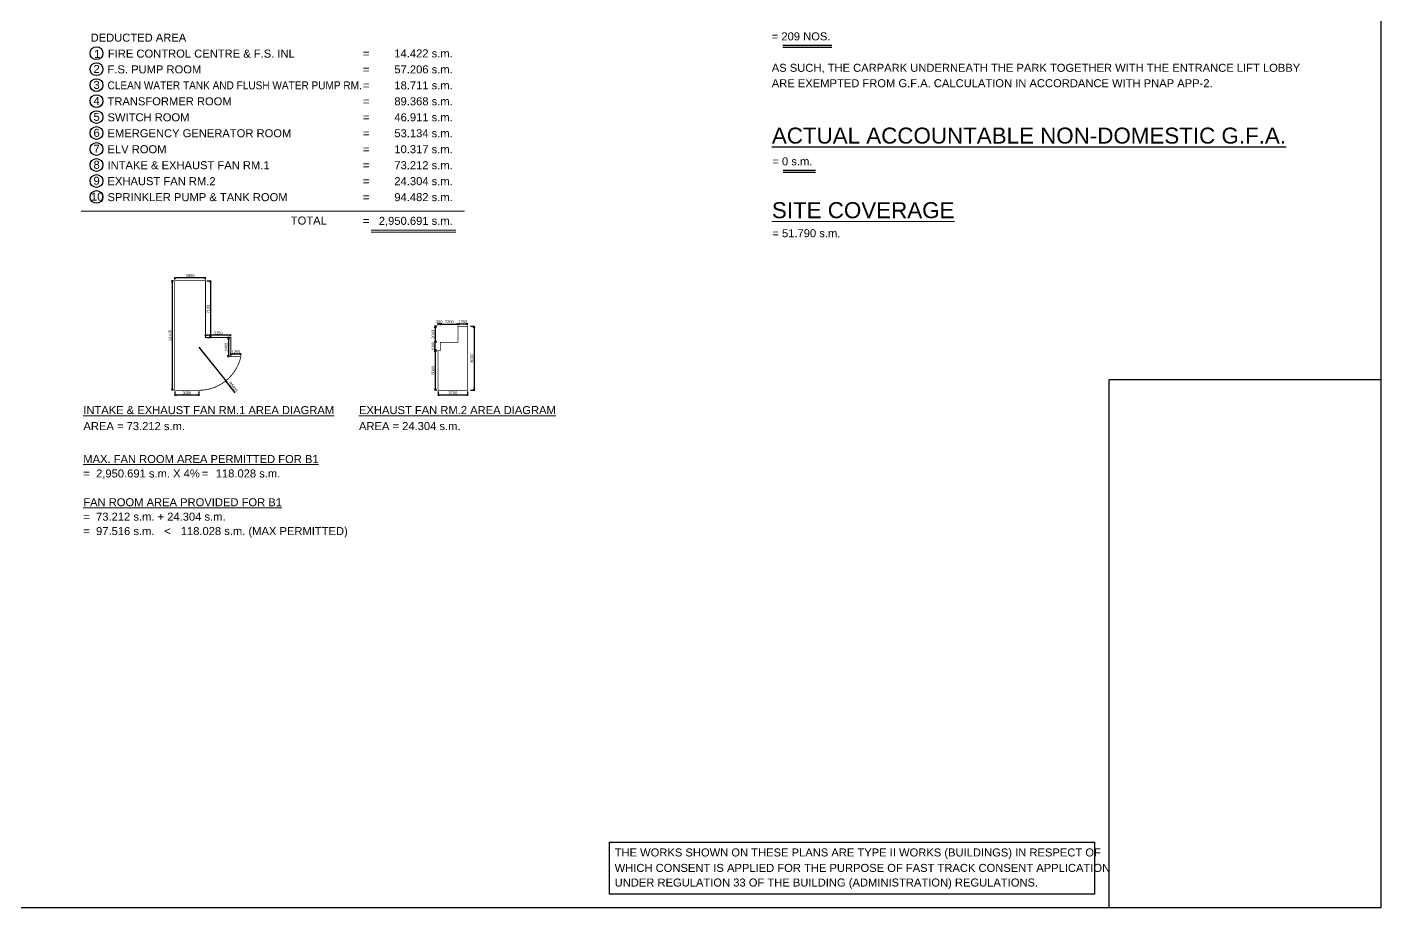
# Model space of a CAD drawing. Header units: millimetres. Extents: x 0 to 570263, y 0 to 232306.
# Drawn here: x 121051 to 290267, y 0 to 110085 of the extents above; entities that cross this region are included whole.
import ezdxf
from ezdxf.enums import TextEntityAlignment as Align

# ---------------------------------------------------------------- set-up
doc = ezdxf.new("R2010")
doc.units = ezdxf.units.MM
doc.header["$LTSCALE"] = 100
doc.layers.get('Defpoints').update_dxf_attribs({"color": 8})
doc.layers.add('A-WALL', color=7, linetype='Continuous', lineweight=9)
for name, color, linetype in [('DLN030_2', 1, 'Continuous'), ('DLN045__', 7, 'Continuous'), ('DLN08254', 3, 'Continuous')]:
    doc.layers.add(name, color=color, linetype=linetype)
doc.styles.get("Standard").update_dxf_attribs({"font": 'swiss.ttf'})
doc.styles.add('Swis721tBT', font='swissl.ttf')
doc.dimstyles.new('INTDIM350', dxfattribs={"dimtxt": 350, "dimasz": 200, "dimexe": 100, "dimexo": 150, "dimgap": 100, "dimtad": 1, "dimdec": 0, "dimzin": 9, "dimdsep": 46, "dimtxsty": 'Swis721tBT', "dimblk": 'OPEN30', "dimcen": -125, "dimclrd": 256, "dimclre": 256, "dimclrt": 2, "dimaunit": 1, "dimadec": 1, "dimazin": 0, "dimtfac": 0.444444, "dimtdec": 0, "dimtix": 1, "dimtmove": 2, "dimatfit": 3, "dimldrblk": 'OPEN30', "dimfxl": 0, "dimtolj": 1, "dimlwd": -1, "dimlwe": -1, "dimarcsym": 0})

# ---------------------------------------------------------------- blocks, each defined once
blk = doc.blocks.new('_Open30')
at = {"color": 0, "linetype": 'ByBlock', "lineweight": -2}
for p, q in [((-1, 0.27), (0, 0)), ((0, 0), (-1, -0.27)), ((0, 0), (-1, 0))]:
    blk.add_line(p, q, dxfattribs=at)
blk = doc.blocks.new('*D4')
at = {"layer": 'Defpoints', "color": 0}
for p in [(139510, 78387), (139187, 64687), (139510, 64687)]:
    blk.add_point(p, dxfattribs=at)
at = {"layer": 'DLN030_2', "linetype": 'Continuous'}
for p, q in [((139360, 78387), (139087, 78387)), ((139187, 78187), (139187, 64887)), ((139360, 64687), (139087, 64687))]:
    blk.add_line(p, q, dxfattribs=at)
at = {"layer": 'DLN030_2', "xscale": 200, "yscale": 200, "zscale": 200}
for p, rotation in [((139187, 78387), 90), ((139187, 64687), 270)]:
    blk.add_blockref('_Open30', p, dxfattribs=dict(at, rotation=rotation))
at = {"layer": 'DLN030_2', "color": 2, "insert": (138907, 71537), "char_height": 350, "attachment_point": 5, "rotation": 90, "style": 'Swis721tBT'}
blk.add_mtext('\\A1;13700', dxfattribs=at)
blk = doc.blocks.new('*D5')
at = {"layer": 'Defpoints', "color": 0}
for p in [(139510, 78751), (139510, 78387), (143360, 78387)]:
    blk.add_point(p, dxfattribs=at)
at = {"layer": 'DLN030_2', "linetype": 'Continuous'}
for p, q in [((139510, 78537), (139510, 78851)), ((143160, 78751), (139710, 78751)), ((143360, 78537), (143360, 78851))]:
    blk.add_line(p, q, dxfattribs=at)
at = {"layer": 'DLN030_2', "xscale": 200, "yscale": 200, "zscale": 200, "rotation": 180}
blk.add_blockref('_Open30', (139510, 78751), dxfattribs=at)
at = {"layer": 'DLN030_2', "xscale": 200, "yscale": 200, "zscale": 200}
blk.add_blockref('_Open30', (143360, 78751), dxfattribs=at)
at = {"layer": 'DLN030_2', "color": 2, "insert": (141435, 79031), "char_height": 350, "attachment_point": 5, "style": 'Swis721tBT'}
blk.add_mtext('\\A1;3850', dxfattribs=at)
blk = doc.blocks.new('*D6')
at = {"layer": 'Defpoints', "color": 0}
for p in [(139510, 64687), (142510, 64687), (139510, 64092)]:
    blk.add_point(p, dxfattribs=at)
at = {"layer": 'DLN030_2', "linetype": 'Continuous'}
for p, q in [((139510, 64537), (139510, 63992)), ((142510, 64537), (142510, 63992)), ((142310, 64092), (139710, 64092))]:
    blk.add_line(p, q, dxfattribs=at)
at = {"layer": 'DLN030_2', "xscale": 200, "yscale": 200, "zscale": 200, "rotation": 180}
blk.add_blockref('_Open30', (139510, 64092), dxfattribs=at)
at = {"layer": 'DLN030_2', "xscale": 200, "yscale": 200, "zscale": 200}
blk.add_blockref('_Open30', (142510, 64092), dxfattribs=at)
at = {"layer": 'DLN030_2', "color": 2, "insert": (141010, 64372), "char_height": 350, "attachment_point": 5, "style": 'Swis721tBT'}
blk.add_mtext('\\A1;3000', dxfattribs=at)
blk = doc.blocks.new('*D7')
at = {"layer": 'Defpoints', "color": 0}
for p in [(143360, 71584), (143360, 71287), (146510, 71287)]:
    blk.add_point(p, dxfattribs=at)
at = {"layer": 'DLN030_2', "linetype": 'Continuous'}
for p, q in [((143360, 71437), (143360, 71684)), ((146310, 71584), (143560, 71584)), ((146510, 71437), (146510, 71684))]:
    blk.add_line(p, q, dxfattribs=at)
at = {"layer": 'DLN030_2', "xscale": 200, "yscale": 200, "zscale": 200, "rotation": 180}
blk.add_blockref('_Open30', (143360, 71584), dxfattribs=at)
at = {"layer": 'DLN030_2', "xscale": 200, "yscale": 200, "zscale": 200}
blk.add_blockref('_Open30', (146510, 71584), dxfattribs=at)
at = {"layer": 'DLN030_2', "color": 2, "insert": (144935, 71864), "char_height": 350, "attachment_point": 5, "style": 'Swis721tBT'}
blk.add_mtext('\\A1;3150', dxfattribs=at)
blk = doc.blocks.new('*D8')
at = {"layer": 'Defpoints', "color": 0}
for p in [(143360, 78387), (143360, 71287), (143967, 71287)]:
    blk.add_point(p, dxfattribs=at)
at = {"layer": 'DLN030_2', "linetype": 'Continuous'}
for p, q in [((143510, 78387), (144067, 78387)), ((143967, 78187), (143967, 71487)), ((143510, 71287), (144067, 71287))]:
    blk.add_line(p, q, dxfattribs=at)
at = {"layer": 'DLN030_2', "xscale": 200, "yscale": 200, "zscale": 200}
for p, rotation in [((143967, 78387), 90), ((143967, 71287), 270)]:
    blk.add_blockref('_Open30', p, dxfattribs=dict(at, rotation=rotation))
at = {"layer": 'DLN030_2', "color": 2, "insert": (143687, 74837), "char_height": 350, "attachment_point": 5, "rotation": 90, "style": 'Swis721tBT'}
blk.add_mtext('\\A1;7100', dxfattribs=at)
blk = doc.blocks.new('*D14')
at = {"layer": 'Defpoints', "color": 0}
for p in [(174912, 72975), (174912, 72690), (176112, 72690)]:
    blk.add_point(p, dxfattribs=at)
at = {"layer": 'DLN030_2', "linetype": 'Continuous'}
for p, q in [((174912, 72840), (174912, 73075)), ((175912, 72975), (175112, 72975)), ((176112, 72840), (176112, 73075))]:
    blk.add_line(p, q, dxfattribs=at)
at = {"layer": 'DLN030_2', "xscale": 200, "yscale": 200, "zscale": 200, "rotation": 180}
blk.add_blockref('_Open30', (174912, 72975), dxfattribs=at)
at = {"layer": 'DLN030_2', "xscale": 200, "yscale": 200, "zscale": 200}
blk.add_blockref('_Open30', (176112, 72975), dxfattribs=at)
at = {"layer": 'DLN030_2', "color": 2, "insert": (175512, 73255), "char_height": 350, "attachment_point": 5, "style": 'Swis721tBT'}
blk.add_mtext('\\A1;1200', dxfattribs=at)
blk = doc.blocks.new('*D15')
at = {"layer": 'Defpoints', "color": 0}
for p in [(172412, 69687), (172075, 64687), (172412, 64687)]:
    blk.add_point(p, dxfattribs=at)
at = {"layer": 'DLN030_2', "linetype": 'Continuous'}
for p, q in [((172262, 69687), (171975, 69687)), ((172075, 69487), (172075, 64887)), ((172262, 64687), (171975, 64687))]:
    blk.add_line(p, q, dxfattribs=at)
at = {"layer": 'DLN030_2', "xscale": 200, "yscale": 200, "zscale": 200}
for p, rotation in [((172075, 69687), 90), ((172075, 64687), 270)]:
    blk.add_blockref('_Open30', p, dxfattribs=dict(at, rotation=rotation))
at = {"layer": 'DLN030_2', "color": 2, "insert": (171796, 67187), "char_height": 350, "attachment_point": 5, "rotation": 90, "style": 'Swis721tBT'}
blk.add_mtext('\\A1;5000', dxfattribs=at)
blk = doc.blocks.new('*D9')
at = {"layer": 'Defpoints', "color": 0}
for p in [(172075, 70687), (172412, 70687), (172412, 69687)]:
    blk.add_point(p, dxfattribs=at)
at = {"layer": 'DLN030_2', "linetype": 'Continuous'}
for p, q in [((172262, 70687), (171975, 70687)), ((172262, 69687), (171975, 69687)), ((172075, 69687), (172075, 70687))]:
    blk.add_line(p, q, dxfattribs=at)
at = {"layer": 'DLN030_2', "color": 2, "insert": (171796, 70187), "char_height": 350, "attachment_point": 5, "rotation": 90, "style": 'Swis721tBT'}
blk.add_mtext('\\A1;1000', dxfattribs=at)
blk = doc.blocks.new('*D10')
at = {"layer": 'Defpoints', "color": 0}
for p in [(172412, 72690), (172075, 70687), (172412, 70687)]:
    blk.add_point(p, dxfattribs=at)
at = {"layer": 'DLN030_2', "linetype": 'Continuous'}
for p, q in [((172262, 72690), (171975, 72690)), ((172075, 72490), (172075, 70887)), ((172262, 70687), (171975, 70687))]:
    blk.add_line(p, q, dxfattribs=at)
at = {"layer": 'DLN030_2', "xscale": 200, "yscale": 200, "zscale": 200}
for p, rotation in [((172075, 72690), 90), ((172075, 70687), 270)]:
    blk.add_blockref('_Open30', p, dxfattribs=dict(at, rotation=rotation))
at = {"layer": 'DLN030_2', "color": 2, "insert": (171796, 71689), "char_height": 350, "attachment_point": 5, "rotation": 90, "style": 'Swis721tBT'}
blk.add_mtext('\\A1;2003', dxfattribs=at)
blk = doc.blocks.new('*D11')
at = {"layer": 'Defpoints', "color": 0}
for p in [(174912, 72975), (172712, 72690), (174912, 72690)]:
    blk.add_point(p, dxfattribs=at)
at = {"layer": 'DLN030_2', "linetype": 'Continuous'}
for p, q in [((172712, 72840), (172712, 73075)), ((172912, 72975), (174712, 72975)), ((174912, 72840), (174912, 73075))]:
    blk.add_line(p, q, dxfattribs=at)
at = {"layer": 'DLN030_2', "xscale": 200, "yscale": 200, "zscale": 200}
for p, rotation in [((172712, 72975), 179.9999961580186), ((174912, 72975), 359.9999961580187)]:
    blk.add_blockref('_Open30', p, dxfattribs=dict(at, rotation=rotation))
at = {"layer": 'DLN030_2', "color": 2, "insert": (173812, 73255), "char_height": 350, "attachment_point": 5, "rotation": 360, "style": 'Swis721tBT'}
blk.add_mtext('\\A1;2200', dxfattribs=at)
blk = doc.blocks.new('*D12')
at = {"layer": 'Defpoints', "color": 0}
for p in [(172412, 72975), (172412, 72690), (172712, 72690)]:
    blk.add_point(p, dxfattribs=at)
at = {"layer": 'DLN030_2', "linetype": 'Continuous'}
for p, q in [((172412, 72840), (172412, 73075)), ((172712, 72975), (172412, 72975)), ((172712, 72840), (172712, 73075))]:
    blk.add_line(p, q, dxfattribs=at)
at = {"layer": 'DLN030_2', "color": 2, "insert": (172562, 73255), "char_height": 350, "attachment_point": 5, "rotation": 360, "style": 'Swis721tBT'}
blk.add_mtext('\\A1;300', dxfattribs=at)
blk = doc.blocks.new('*D16')
at = {"layer": 'Defpoints', "color": 0}
for p in [(172412, 64687), (176112, 64687), (172412, 64101)]:
    blk.add_point(p, dxfattribs=at)
at = {"layer": 'DLN030_2', "linetype": 'Continuous'}
for p, q in [((172412, 64537), (172412, 64001)), ((176112, 64537), (176112, 64001)), ((175912, 64101), (172612, 64101))]:
    blk.add_line(p, q, dxfattribs=at)
at = {"layer": 'DLN030_2', "xscale": 200, "yscale": 200, "zscale": 200, "rotation": 180}
blk.add_blockref('_Open30', (172412, 64101), dxfattribs=at)
at = {"layer": 'DLN030_2', "xscale": 200, "yscale": 200, "zscale": 200}
blk.add_blockref('_Open30', (176112, 64101), dxfattribs=at)
at = {"layer": 'DLN030_2', "color": 2, "insert": (174262, 64381), "char_height": 350, "attachment_point": 5, "style": 'Swis721tBT'}
blk.add_mtext('\\A1;3700', dxfattribs=at)
blk = doc.blocks.new('*D13')
at = {"layer": 'Defpoints', "color": 0}
for p in [(176312, 72690), (176312, 64687), (176921, 64687)]:
    blk.add_point(p, dxfattribs=at)
at = {"layer": 'DLN030_2', "linetype": 'Continuous'}
for p, q in [((176462, 72690), (177021, 72690)), ((176921, 72490), (176921, 64887)), ((176462, 64687), (177021, 64687))]:
    blk.add_line(p, q, dxfattribs=at)
at = {"layer": 'DLN030_2', "xscale": 200, "yscale": 200, "zscale": 200}
for p, rotation in [((176921, 72690), 90), ((176921, 64687), 270)]:
    blk.add_blockref('_Open30', p, dxfattribs=dict(at, rotation=rotation))
at = {"layer": 'DLN030_2', "color": 2, "insert": (176641, 68689), "char_height": 350, "attachment_point": 5, "rotation": 90, "style": 'Swis721tBT'}
blk.add_mtext('\\A1;8003', dxfattribs=at)
blk = doc.blocks.new('*D41')
at = {"layer": 'Defpoints', "color": 0}
for p in [(146510, 71287, 0), (146214, 68887), (146510, 68887, 0)]:
    blk.add_point(p, dxfattribs=at)
at = {"layer": 'DLN030_2', "linetype": 'Continuous'}
for p, q in [((146360, 71287), (146114, 71287)), ((146214, 71087), (146214, 69087)), ((146360, 68887), (146114, 68887))]:
    blk.add_line(p, q, dxfattribs=at)
at = {"layer": 'DLN030_2', "xscale": 200, "yscale": 200, "zscale": 200}
for p, rotation in [((146214, 71287), 90), ((146214, 68887), 270)]:
    blk.add_blockref('_Open30', p, dxfattribs=dict(at, rotation=rotation))
at = {"layer": 'DLN030_2', "color": 2, "insert": (145934, 70087), "char_height": 350, "attachment_point": 5, "rotation": 90, "style": 'Swis721tBT'}
blk.add_mtext('\\A1;2400', dxfattribs=at)
blk = doc.blocks.new('*D42')
at = {"layer": 'Defpoints', "color": 0}
for p in [(146510, 69215), (146510, 68887, 0), (147775, 68887, 0)]:
    blk.add_point(p, dxfattribs=at)
at = {"layer": 'DLN030_2', "linetype": 'Continuous'}
for p, q in [((146510, 69037), (146510, 69315)), ((147575, 69215), (146710, 69215)), ((147775, 69037), (147775, 69315))]:
    blk.add_line(p, q, dxfattribs=at)
at = {"layer": 'DLN030_2', "xscale": 200, "yscale": 200, "zscale": 200, "rotation": 180}
blk.add_blockref('_Open30', (146510, 69215), dxfattribs=at)
at = {"layer": 'DLN030_2', "xscale": 200, "yscale": 200, "zscale": 200}
blk.add_blockref('_Open30', (147775, 69215), dxfattribs=at)
at = {"layer": 'DLN030_2', "color": 2, "insert": (147142, 69495), "char_height": 350, "attachment_point": 5, "style": 'Swis721tBT'}
blk.add_mtext('\\A1;1265', dxfattribs=at)
blk = doc.blocks.new('*D43')
at = {"layer": 'Defpoints', "color": 0}
for p in [(142510, 70087, 0), (145877, 65866, 0)]:
    blk.add_point(p, dxfattribs=at)
at = {"layer": 'DLN030_2', "linetype": 'Continuous'}
for p, q in [((142510, 70087), (145877, 65866)), ((147059, 64385), (146002, 65709))]:
    blk.add_line(p, q, dxfattribs=at)
at = {"layer": 'DLN030_2', "xscale": 200, "yscale": 200, "zscale": 200, "rotation": 128.5801986317934}
blk.add_blockref('_Open30', (145877, 65866), dxfattribs=at)
at = {"layer": 'DLN030_2', "color": 2, "insert": (146812, 65144), "char_height": 350, "attachment_point": 5, "rotation": 308.5802, "style": 'Swis721tBT'}
blk.add_mtext('\\A1;R5400', dxfattribs=at)

msp = doc.modelspace()

# ---------------------------------------------------------------- linework, layer by layer
for points in [[(290266.8, 0), (0, 0), (0, 231949.6), (290266.8, 231949.6)], [(193863.2, 8197.3), (254446.9, 8197.3), (254446.9, 1737.4), (193863.2, 1737.4)]]:
    msp.add_lwpolyline(points, close=True)
msp.add_lwpolyline([(290266.8, 66000), (256266.8, 66000), (256266.8, 0)])
at = {"layer": 'DLN045__', "color": 254}
for p, q in [((221643.9, 107765.6), (215500.1, 107765.6)), ((221643.9, 107528.6), (215500.1, 107528.6)), ((219600.1, 92146.4), (215573.6, 92146.4)), ((219600.1, 91909.4), (215573.6, 91909.4))]:
    msp.add_line(p, q, dxfattribs=at)
at = {"layer": 'DLN045__', "lineweight": 18}
for p, q in [((127825.5, 87097.2, 0), (175732.5, 87097.2, 0)), ((164046.1, 84711.6, 0), (174646.5, 84711.6, 0)), ((164046.1, 84474.6, 0), (174646.5, 84474.6, 0))]:
    msp.add_line(p, q, dxfattribs=at)
at = {"layer": 'DLN045__', "color": 0}
for centre in [(129728.5, 106822.1, 0), (129728.5, 104826.1, 0), (129728.5, 102830.1, 0), (129728.5, 100834.1, 0), (129728.5, 98838.1, 0), (129728.5, 96842.1, 0), (129728.5, 94846.1, 0), (129728.5, 92850.1, 0), (129728.5, 90854.1, 0), (129728.5, 88858.1, 0)]:
    msp.add_circle(centre, 800, dxfattribs=at)
at = {"layer": 'DLN08254', "linetype": 'Continuous', "const_width": 100}
msp.add_lwpolyline([(146509.9, 71287.1), (146509.9, 68887.1), (147774.9, 68887.1, -0.35000104), (142509.9, 64687.1), (139509.9, 64687.1), (139509.9, 78387.1), (143360, 78387.1), (143360, 71287.1)], format="xyb", close=True, dxfattribs=at)
msp.add_lwpolyline([(176111.9, 72690.4), (176111.9, 64687.1), (172411.9, 64687.1), (172411.9, 69687.1), (172711.9, 69687.1), (172711.9, 70687.1), (174911.9, 70687.1), (174911.9, 72690.4)], close=True, dxfattribs=at)

# ---------------------------------------------------------------- texts
at = {"layer": 'A-WALL'}
for s, p in [('%%UINTAKE & EXHAUST FAN RM.1 AREA DIAGRAM', (128073, 61718.7)), ('%%UEXHAUST FAN RM.2 AREA DIAGRAM', (162536.3, 61718.7)), ('AREA = 73.212 s.m.', (128095.6, 59718.7)), ('AREA = 24.304 s.m.', (162536.3, 59718.7)), ('=', (128073, 53799.7, 0)), ('2,950.691 s.m. X 4%%%', (129675, 53799.7, 0)), ('=', (142884, 53799.7, 0)), ('118.028 s.m.', (144627, 53799.7, 0)), ('=', (128073, 48399.7, 0)), ('73.212 s.m. + 24.304 s.m.', (129675, 48399.7, 0)), ('97.516 s.m.', (129675, 46599.7, 0)), ('<', (138189, 46599.7, 0)), ('118.028 s.m. (MAX PERMITTED)', (140256, 46599.7, 0)), ('=', (128073, 46599.7, 0)), ('THE WORKS SHOWN ON THESE PLANS ARE TYPE II WORKS (BUILDINGS) IN RESPECT OF', (194490.3, 6431.4)), ('WHICH CONSENT IS APPLIED FOR THE PURPOSE OF FAST TRACK CONSENT APPLICATION', (194490.3, 4501.4)), ('UNDER REGULATION 33 OF THE BUILDING (ADMINISTRATION) REGULATIONS.', (194490.3, 2673))]:
    msp.add_text(s, height=1000, rotation=0.000001, dxfattribs=at).set_placement(p)
at = {"layer": 'A-WALL', "color": 3}
for s, p in [('%%UMAX. FAN ROOM AREA PERMITTED FOR B1', (128073, 55599.7, 0)), ('%%UFAN ROOM AREA PROVIDED FOR B1', (128073, 50199.7, 0))]:
    msp.add_text(s, height=1000, rotation=0.000001, dxfattribs=at).set_placement(p)
at = {"layer": 'DLN045__', "color": 254}
for s, height, p in [('= 209 NOS.', 1000, (214130, 108424.1)), ('AS SUCH, THE CARPARK UNDERNEATH THE PARK TOGETHER WITH THE ENTRANCE LIFT LOBBY', 1000, (214130, 104496.4)), ('ARE EXEMPTED FROM G.F.A. CALCULATION IN ACCORDANCE WITH PNAP APP-2. ', 1000, (214130, 102568.4)), ('%%UACTUAL ACCOUNTABLE NON-DOMESTIC G.F.A.', 2000, (214144.9, 95524.1)), ('= 0 s.m. ', 1000, (214203.5, 92804.9))]:
    msp.add_text(s, height=height, rotation=0.000001, dxfattribs=at).set_placement(p)
at = {"layer": 'DLN045__', "color": 0}
for s, p in [('FIRE CONTROL CENTRE & F.S. INL', (131151, 106270.2, 0)), ('F.S. PUMP ROOM ', (131107.6, 104300, 0))]:
    msp.add_text(s, height=1000, dxfattribs=at).set_placement(p)
at = {"layer": 'DLN045__'}
for s, p in [('14.422 s.m.', (174254.5, 106296, 0)), ('57.206 s.m.', (174254.5, 104300, 0)), ('18.711 s.m.', (174254.5, 102304, 0)), ('89.368 s.m.', (174254.5, 100308, 0)), ('46.911 s.m.', (174254.5, 98312, 0)), ('53.134 s.m.', (174254.5, 96316, 0)), ('10.317 s.m.', (174254.5, 94320, 0)), ('73.212 s.m.', (174254.5, 92324, 0)), ('24.304 s.m.', (174254.5, 90328, 0)), ('94.482 s.m.', (174254.5, 88332, 0)), ('2,950.691 s.m.', (174254.5, 85370.1, 0))]:
    msp.add_text(s, height=1000, rotation=0.000001, dxfattribs=at).set_placement(p, align=Align.RIGHT)
at = {"layer": 'DLN045__', "color": 0, "width": 0.9}
msp.add_text('CLEAN WATER TANK AND FLUSH WATER PUMP RM.', height=1000, dxfattribs=at).set_placement((131107.6, 102304, 0))
at = {"layer": 'DLN045__'}
for s, p in [('TRANSFORMER ROOM', (131104.8, 100308, 0)), ('SWITCH ROOM', (131104.8, 98312, 0)), ('EMERGENCY GENERATOR ROOM', (131104.8, 96316, 0)), ('ELV ROOM', (131104.8, 94320, 0)), ('INTAKE & EXHAUST FAN RM.1', (131104.8, 92324, 0)), ('EXHAUST FAN RM.2', (131104.8, 90328, 0)), ('SPRINKLER PUMP & TANK ROOM', (131104.8, 88332, 0))]:
    msp.add_text(s, height=1000, dxfattribs=at).set_placement(p)
msp.add_text('= 51.790 s.m.', height=1000, rotation=0.000001, dxfattribs=at).set_placement((214203.5, 83823.1))
at = {"layer": 'DLN045__', "lineweight": 18, "char_height": 1000, "attachment_point": 1}
for s, width, insert in [('DEDUCTED AREA', 32962, (128993.8, 109265, 0)), ('=', 12641.701, (163019.8, 107296, 0)), ('=', 12641.701, (163019.8, 105300, 0)), ('=', 12641.701, (163019.8, 103304, 0)), ('=', 12641.701, (163019.8, 101308, 0)), ('=', 12641.701, (163019.8, 99312, 0)), ('=', 12641.701, (163019.8, 97316, 0)), ('=', 12641.701, (163019.8, 95320, 0)), ('=', 12641.701, (163019.8, 93324, 0)), ('=', 12641.701, (163019.8, 91328, 0)), ('=', 12641.701, (163019.8, 89332, 0)), ('TOTAL', 32962, (154012.8, 86405.1, 0)), ('=', 12641.701, (163019.8, 86370.1, 0))]:
    msp.add_mtext_dynamic_manual_height_columns(s, width=width, gutter_width=1, heights=[0], dxfattribs=dict(at, insert=insert))
at = {"layer": 'DLN045__', "color": 0, "char_height": 1000, "attachment_point": 1}
for s, insert in [('1', (129421.5, 107228.1, 0)), ('2', (129354.5, 105355.1, 0)), ('3', (129354.5, 103359.1, 0)), ('4', (129354.5, 101363.1, 0)), ('5', (129354.5, 99367.1, 0)), ('6', (129354.5, 97371.1, 0)), ('7', (129354.5, 95375.1, 0)), ('8', (129354.5, 93379.1, 0)), ('9', (129354.5, 91383.1, 0)), ('10', (129040.5, 89387.1, 0))]:
    msp.add_mtext_dynamic_manual_height_columns(s, width=1022, gutter_width=1, heights=[0], dxfattribs=dict(at, insert=insert))
at = {"layer": 'DLN045__', "color": 3, "lineweight": 18, "insert": (214144.9, 88203.3), "char_height": 2000, "width": 73077.972, "attachment_point": 1, "line_spacing_factor": 1.00667}
msp.add_mtext('{\\LSITE COVERAGE }', dxfattribs=at)

# ---------------------------------------------------------------- dimensions: what is measured, and where the dimension line sits
at = {"layer": 'DLN030_2'}
for base, p1, p2, angle, picture, middle in [((139186.6, 64687.1), (139509.9, 78387.1), (139509.9, 64687.1), 90, '*D4', (138906.7, 71537.1)), ((143967, 71287.1), (143360, 78387.1), (143360, 71287.1), 90, '*D8', (143687.1, 74837.1)), ((172411.9, 72975.2), (172711.9, 72690.4), (172411.9, 72690.4), 359.999996, '*D12', (172561.9, 73255.1)), ((174911.9, 72975.2), (172711.9, 72690.4), (174911.9, 72690.4), 179.999996, '*D11', (173811.9, 73255.1)), ((146214, 68887.1, 0), (146509.9, 71287.1), (146509.9, 68887.1), 90, '*D41', (145934.2, 70087.1, 0)), ((172075.4, 70687.1), (172411.9, 72690.4), (172411.9, 70687.1), 90, '*D10', (171795.5, 71688.8)), ((176921.1, 64687.1), (176311.9, 72690.4), (176311.9, 64687.1), 90, '*D13', (176641.2, 68688.8)), ((172075.4, 70687.1), (172411.9, 69687.1), (172411.9, 70687.1), 270, '*D9', (171795.5, 70187.1)), ((172075.4, 64687.1), (172411.9, 69687.1), (172411.9, 64687.1), 90, '*D15', (171795.5, 67187.1))]:
    dim = msp.add_linear_dim(base=base, p1=p1, p2=p2, angle=angle, dimstyle='INTDIM350', dxfattribs=at)
    dim.commit()
    dim.dimension.update_dxf_attribs({"geometry": picture, "text_midpoint": middle})
for base, p1, p2, picture, middle in [((139509.9, 78751.1), (143360, 78387.1), (139509.9, 78387.1), '*D5', (141435, 79031)), ((174911.9, 72975.2), (176111.9, 72690.4), (174911.9, 72690.4), '*D14', (175511.9, 73255.1)), ((143360, 71583.8), (146509.9, 71287.1), (143360, 71287.1), '*D7', (144935, 71863.6)), ((146509.9, 69214.8, 0), (147774.9, 68887.1), (146509.9, 68887.1), '*D42', (147142.4, 69494.6, 0)), ((139509.9, 64092.1), (142509.9, 64687.1), (139509.9, 64687.1), '*D6', (141009.9, 64372)), ((172411.9, 64100.8), (176111.9, 64687.1), (172411.9, 64687.1), '*D16', (174261.9, 64380.7))]:
    dim = msp.add_linear_dim(base=base, p1=p1, p2=p2, dimstyle='INTDIM350', dxfattribs=at)
    dim.commit()
    dim.dimension.update_dxf_attribs({"geometry": picture, "text_midpoint": middle})
dim = msp.add_radius_dim(center=(142509.9, 70087.1), mpoint=(145877.4, 65865.8), dimstyle='INTDIM350', dxfattribs=at)
dim.commit()
dim.dimension.update_dxf_attribs({"geometry": '*D43', "text_midpoint": (146811.5, 65143.5, 0)})

doc.saveas('drawing.dxf')
